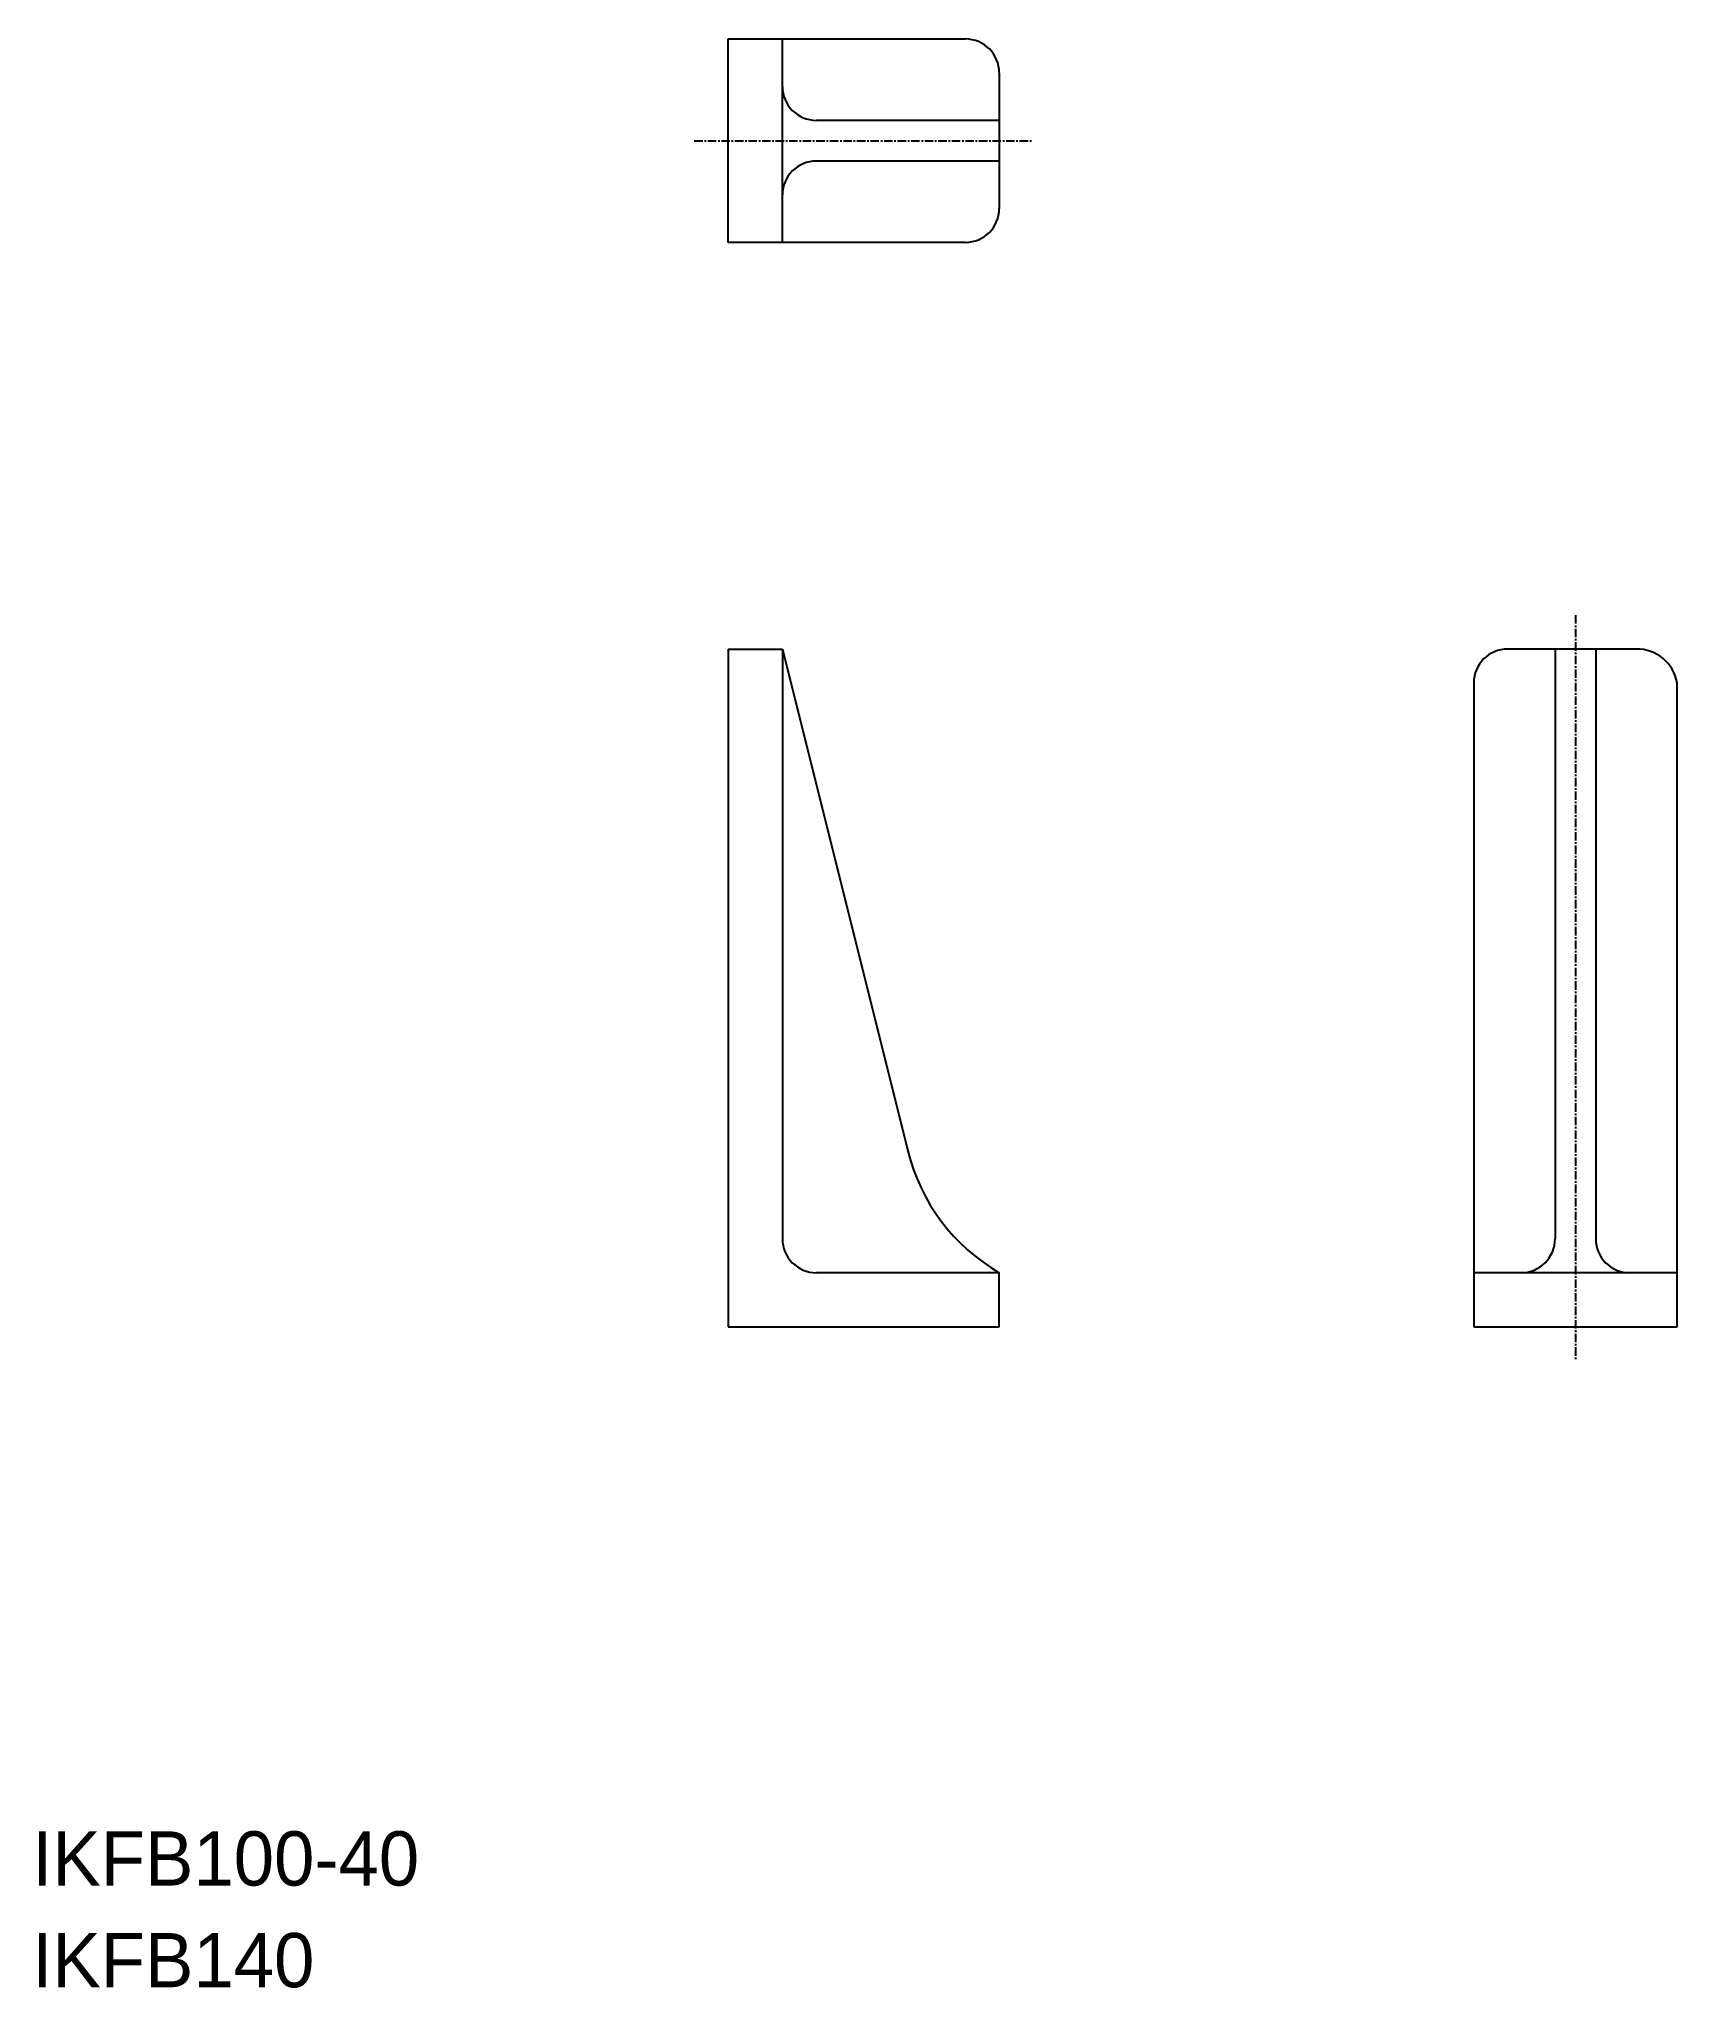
# Model space of a CAD drawing. Extents: x -2484 to -2242, y -604 to -317.
import ezdxf

# ---------------------------------------------------------------- set-up
doc = ezdxf.new("R2010")
doc.units = 0
doc.linetypes.add('CENTER', pattern=[2, 1.25, -0.25, 0.25, -0.25])
doc.layers.get('0').update_dxf_attribs({"linetype": 'CONTINUOUS'})
doc.layers.add('CENTER', color=1, linetype='CENTER')

msp = doc.modelspace()

# ---------------------------------------------------------------- linework, layer by layer
at = {"color": 7, "linetype": 'CONTINUOUS'}
for p, q in [((-2382.17, -316.86), (-2347.17, -316.86)), ((-2382.17, -346.86), (-2382.17, -316.86)), ((-2374.17, -346.86), (-2374.17, -316.86)), ((-2342.17, -321.86), (-2342.17, -341.86)), ((-2342.17, -328.86), (-2369.17, -328.86)), ((-2342.17, -334.86), (-2369.17, -334.86)), ((-2347.17, -346.86), (-2382.17, -346.86)), ((-2382.17, -406.86), (-2382.17, -506.86)), ((-2382.17, -406.86), (-2374.17, -406.86)), ((-2374.17, -406.86), (-2374.17, -493.86)), ((-2374.17, -406.86), (-2374.17, -432.61)), ((-2374.17, -406.86), (-2355.67, -480.9)), ((-2248.17, -406.86), (-2267.17, -406.86)), ((-2260.17, -406.86), (-2260.17, -493.86)), ((-2254.17, -406.86), (-2254.17, -493.86)), ((-2272.17, -411.86), (-2272.17, -506.86)), ((-2242.17, -506.86), (-2242.17, -411.86)), ((-2342.17, -498.86), (-2369.17, -498.86)), ((-2342.17, -506.86), (-2342.17, -498.86)), ((-2242.17, -498.86), (-2272.17, -498.86)), ((-2382.17, -506.86), (-2342.17, -506.86)), ((-2272.17, -506.86), (-2242.17, -506.86))]:
    msp.add_line(p, q, dxfattribs=at)
for centre, radius, start, end in [((-2347.17, -321.86), 5, 0, 90), ((-2369.17, -323.86), 5, 180, 270), ((-2369.17, -339.86), 5, 90, 180), ((-2347.17, -341.86), 5, 270, 0), ((-2267.17, -411.86), 5, 90, 180), ((-2248.04, -412.8), 5.94, 9.0812, 91.3077), ((-2327.66, -473.9), 28.87, 194.0302, 239.8237), ((-2369.17, -493.86), 5, 180, 270), ((-2265.17, -493.86), 5, 270, 0), ((-2249.17, -493.86), 5, 180, 270)]:
    msp.add_arc(centre, radius, start, end, dxfattribs=at)
at = {"layer": 'CENTER', "color": 1, "linetype": 'CENTER'}
for p, q in [((-2387.17, -331.86), (-2337.17, -331.86)), ((-2257.17, -401.86), (-2257.17, -511.86))]:
    msp.add_line(p, q, dxfattribs=at)

# ---------------------------------------------------------------- texts
at = {"color": 7, "linetype": 'CONTINUOUS'}
for s, p in [('IKFB100-40', (-2484.85, -589.27)), ('IKFB140', (-2484.85, -604.27))]:
    msp.add_text(s, height=8, dxfattribs=at).set_placement(p)

doc.saveas('drawing.dxf')
